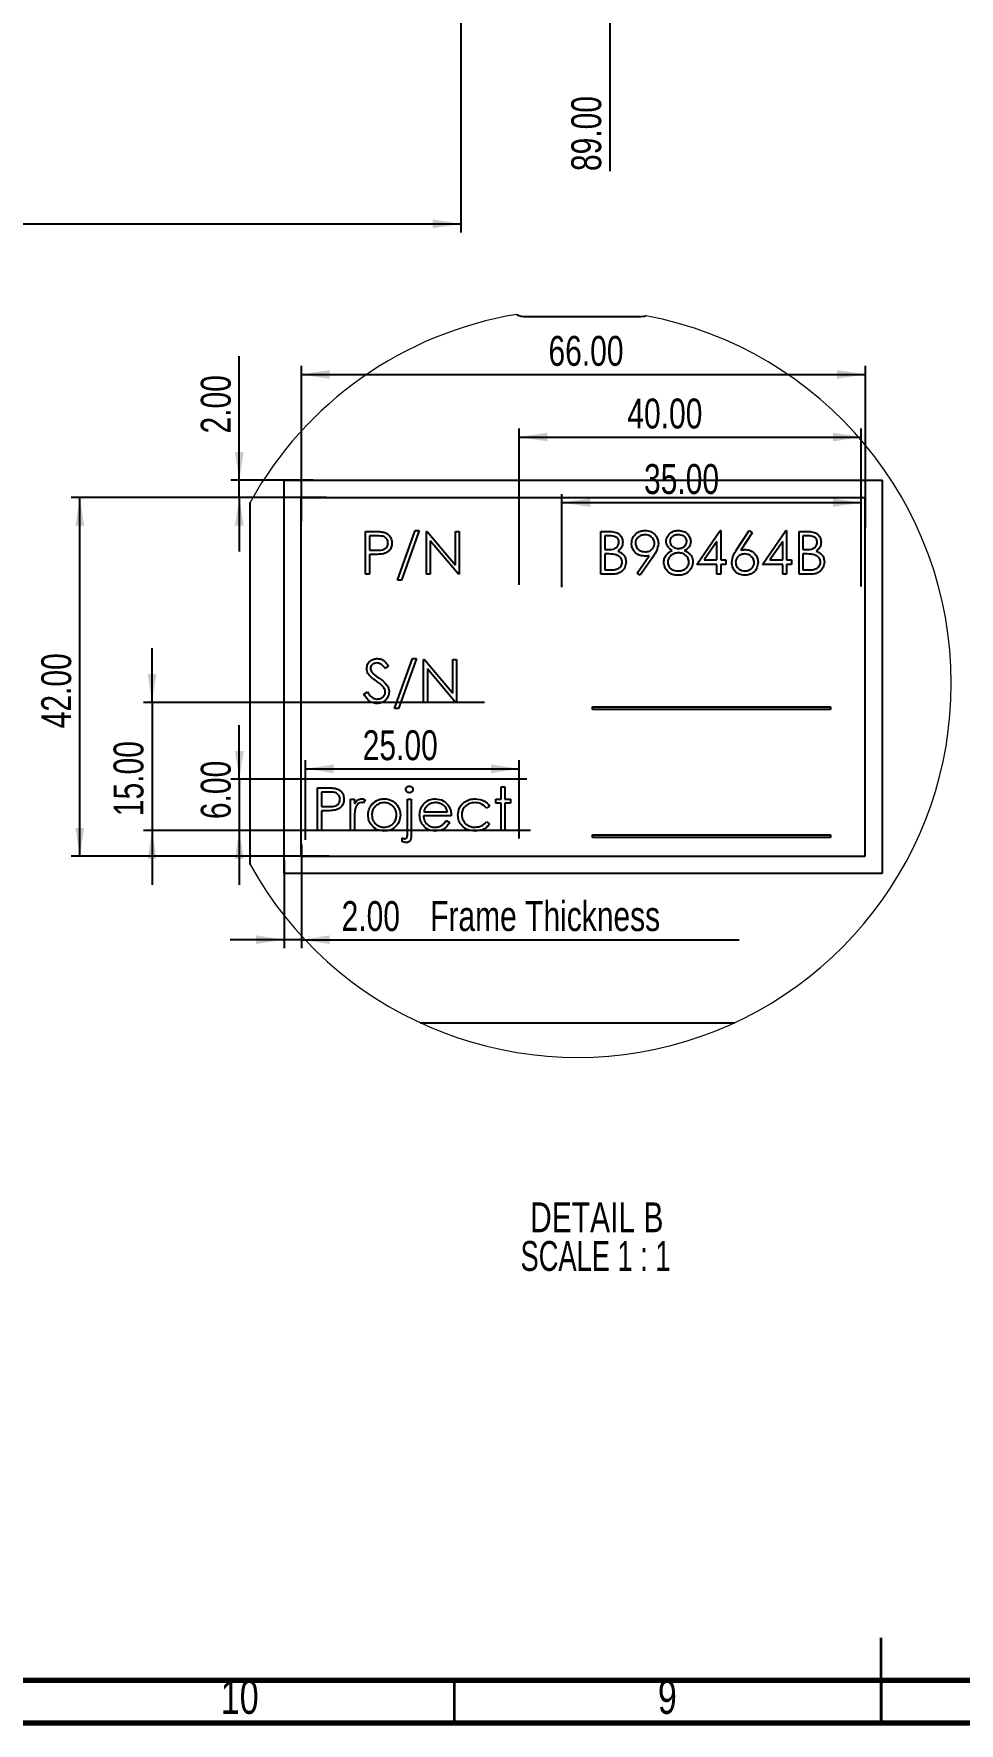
# Model space of a CAD drawing. Header units: millimetres. Extents: x 0 to 836, y 0 to 589.
# Drawn here: x 326.3 to 434.6, y 5 to 202.8 of the extents above; entities that cross this region are included whole.
import ezdxf

# ---------------------------------------------------------------- set-up
doc = ezdxf.new("R2010")
doc.units = ezdxf.units.MM
doc.layers.add('FORMAT', color=7, linetype='Continuous')
doc.styles.add('SLDTEXTSTYLE0', font='TXT', dxfattribs={"width": 0.75})
doc.styles.add('SLDTEXTSTYLE4', font='TXT', dxfattribs={"width": 0.681818})
doc.dimstyles.new('SLDDIMSTYLE0', dxfattribs={"dimtxt": 3.5, "dimasz": 3.302, "dimexe": 0, "dimexo": 0.0625, "dimgap": 0.875, "dimtad": 1, "dimlfac": 0.666667, "dimrnd": 1e-09, "dimzin": 4, "dimdsep": 46, "dimtxsty": 'SLDTEXTSTYLE0', "dimsah": 1, "dimcen": 0.09, "dimadec": 0, "dimazin": 1, "dimtfac": 1, "dimtofl": 0, "dimtmove": 0, "dimatfit": 3, "dimfxl": 1, "dimfrac": 2, "dimtolj": 1, "dimtzin": 12, "dimarcsym": 0})
doc.dimstyles.new('SLDDIMSTYLE17', dxfattribs={"dimtxt": 3.5, "dimasz": 3.302, "dimexe": 0, "dimexo": 0.0625, "dimgap": 0.875, "dimtad": 1, "dimrnd": 1e-09, "dimzin": 4, "dimdsep": 46, "dimtxsty": 'SLDTEXTSTYLE0', "dimsah": 1, "dimcen": 0.09, "dimadec": 0, "dimazin": 1, "dimtfac": 1, "dimtmove": 0, "dimatfit": 0, "dimfxl": 1, "dimfrac": 2, "dimtolj": 1, "dimtzin": 12, "dimarcsym": 0})
doc.dimstyles.new('SLDDIMSTYLE18', dxfattribs={"dimtxt": 3.5, "dimasz": 3.302, "dimexe": 0, "dimexo": 0.0625, "dimgap": 0.875, "dimtad": 1, "dimrnd": 1e-09, "dimzin": 4, "dimdsep": 46, "dimtxsty": 'SLDTEXTSTYLE0', "dimsah": 1, "dimcen": 0.09, "dimadec": 0, "dimazin": 1, "dimtfac": 1, "dimtofl": 0, "dimtmove": 0, "dimatfit": 3, "dimfxl": 1, "dimfrac": 2, "dimtolj": 1, "dimtzin": 12, "dimarcsym": 0})

# ---------------------------------------------------------------- blocks, each defined once
blk = doc.blocks.new('_D_89')
at = {"layer": 'FORMAT'}
for p, q in [((376.29, 373.88), (376.29, 179.51)), ((103.29, 237.51), (103.29, 179.51)), ((103.29, 180.51), (376.29, 180.51))]:
    blk.add_line(p, q, dxfattribs=at)
for points in [[(103.29, 180.51), (106.59, 180.01), (106.59, 181.02)], [(376.29, 180.51), (372.99, 181.02), (372.99, 180.01)]]:
    blk.add_solid(points, dxfattribs=at)
at = {"layer": 'FORMAT', "insert": (234.58, 185.03), "char_height": 3.5, "attachment_point": 1, "style": 'SLDTEXTSTYLE0'}
blk.add_mtext('182.00', dxfattribs=at)
blk = doc.blocks.new('_D_90')
at = {"layer": 'FORMAT'}
for p, q in [((377.29, 372.01), (394.74, 372.01)), ((393.74, 238.51), (393.74, 372.01)), ((211.54, 238.51), (394.74, 238.51)), ((393.74, 238.51), (393.74, 186.69))]:
    blk.add_line(p, q, dxfattribs=at)
for points in [[(393.74, 372.01), (393.23, 368.71), (394.24, 368.71)], [(393.74, 238.51), (394.24, 241.82), (393.23, 241.82)]]:
    blk.add_solid(points, dxfattribs=at)
at = {"layer": 'FORMAT', "insert": (389.22, 186.69), "char_height": 3.5, "attachment_point": 1, "rotation": 90, "style": 'SLDTEXTSTYLE0'}
blk.add_mtext('89.00', dxfattribs=at)
blk = doc.blocks.new('_D_120')
at = {"layer": 'FORMAT'}
for p, q in [((350.37, 115.49), (350.37, 121.84)), ((384.01, 115.49), (349.37, 115.49)), ((350.37, 115.49), (350.37, 109.49)), ((357.13, 109.49), (349.37, 109.49)), ((350.37, 109.49), (350.37, 103.14))]:
    blk.add_line(p, q, dxfattribs=at)
for points in [[(350.37, 115.49), (350.88, 118.8), (349.86, 118.8)], [(350.37, 109.49), (349.86, 106.19), (350.88, 106.19)]]:
    blk.add_solid(points, dxfattribs=at)
at = {"layer": 'FORMAT', "insert": (345.86, 110.83), "char_height": 3.5, "attachment_point": 1, "rotation": 90, "style": 'SLDTEXTSTYLE0'}
blk.add_mtext('6.00', dxfattribs=at)
blk = doc.blocks.new('_D_121')
at = {"layer": 'FORMAT'}
for p, q in [((358.13, 108.39), (358.13, 117.72)), ((358.13, 116.72), (383.13, 116.72)), ((383.13, 108.56), (383.13, 117.72))]:
    blk.add_line(p, q, dxfattribs=at)
for points in [[(358.13, 116.72), (361.43, 116.21), (361.43, 117.23)], [(383.13, 116.72), (379.83, 117.23), (379.83, 116.21)]]:
    blk.add_solid(points, dxfattribs=at)
at = {"layer": 'FORMAT', "insert": (364.81, 121.23), "char_height": 3.5, "attachment_point": 1, "style": 'SLDTEXTSTYLE0'}
blk.add_mtext('25.00', dxfattribs=at)
blk = doc.blocks.new('_D_122')
at = {"layer": 'FORMAT'}
for p, q in [((340.16, 124.49), (340.16, 130.84)), ((379.05, 124.49), (339.16, 124.49)), ((340.16, 124.49), (340.16, 109.49)), ((384.44, 109.49), (339.16, 109.49)), ((340.16, 109.49), (340.16, 103.14))]:
    blk.add_line(p, q, dxfattribs=at)
for points in [[(340.16, 124.49), (340.67, 127.8), (339.65, 127.8)], [(340.16, 109.49), (339.65, 106.19), (340.67, 106.19)]]:
    blk.add_solid(points, dxfattribs=at)
at = {"layer": 'FORMAT', "insert": (335.65, 111.18), "char_height": 3.5, "attachment_point": 1, "rotation": 90, "style": 'SLDTEXTSTYLE0'}
blk.add_mtext('15.00', dxfattribs=at)
blk = doc.blocks.new('_D_123')
at = {"layer": 'FORMAT'}
for p, q in [((388.13, 137.97), (388.13, 148.88)), ((423.13, 138.79), (423.13, 148.88)), ((388.13, 147.88), (423.13, 147.88))]:
    blk.add_line(p, q, dxfattribs=at)
for points in [[(388.13, 147.88), (391.43, 147.37), (391.43, 148.38)], [(423.13, 147.88), (419.83, 148.38), (419.83, 147.37)]]:
    blk.add_solid(points, dxfattribs=at)
at = {"layer": 'FORMAT', "insert": (397.73, 152.39), "char_height": 3.5, "attachment_point": 1, "style": 'SLDTEXTSTYLE0'}
blk.add_mtext('35.00', dxfattribs=at)
blk = doc.blocks.new('_D_124')
at = {"layer": 'FORMAT'}
for p, q in [((383.13, 138.27), (383.13, 156.55)), ((423.13, 138.04), (423.13, 156.55)), ((383.13, 155.55), (423.13, 155.55))]:
    blk.add_line(p, q, dxfattribs=at)
for points in [[(383.13, 155.55), (386.43, 155.04), (386.43, 156.06)], [(423.13, 155.55), (419.83, 156.06), (419.83, 155.04)]]:
    blk.add_solid(points, dxfattribs=at)
at = {"layer": 'FORMAT', "insert": (395.78, 160.06), "char_height": 3.5, "attachment_point": 1, "style": 'SLDTEXTSTYLE0'}
blk.add_mtext('40.00', dxfattribs=at)
blk = doc.blocks.new('_D_125')
at = {"layer": 'FORMAT'}
for p, q in [((357.63, 145.67), (357.63, 163.88)), ((357.63, 162.88), (423.63, 162.88)), ((423.63, 144.95), (423.63, 163.88))]:
    blk.add_line(p, q, dxfattribs=at)
for points in [[(357.63, 162.88), (360.93, 162.37), (360.93, 163.39)], [(423.63, 162.88), (420.33, 163.39), (420.33, 162.37)]]:
    blk.add_solid(points, dxfattribs=at)
at = {"layer": 'FORMAT', "insert": (386.55, 167.39), "char_height": 3.5, "attachment_point": 1, "style": 'SLDTEXTSTYLE0'}
blk.add_mtext('66.00', dxfattribs=at)
blk = doc.blocks.new('_D_126')
at = {"layer": 'FORMAT'}
for p, q in [((360.58, 148.49), (330.7, 148.49)), ((331.7, 106.49), (331.7, 148.49)), ((360.87, 106.49), (330.7, 106.49))]:
    blk.add_line(p, q, dxfattribs=at)
for points in [[(331.7, 148.49), (331.19, 145.19), (332.21, 145.19)], [(331.7, 106.49), (332.21, 109.8), (331.19, 109.8)]]:
    blk.add_solid(points, dxfattribs=at)
at = {"layer": 'FORMAT', "insert": (327.19, 121.46), "char_height": 3.5, "attachment_point": 1, "rotation": 90, "style": 'SLDTEXTSTYLE0'}
blk.add_mtext('42.00', dxfattribs=at)
blk = doc.blocks.new('_D_127')
at = {"layer": 'FORMAT'}
for p, q in [((350.37, 150.49), (350.37, 165.02)), ((359.03, 150.49), (349.37, 150.49)), ((350.37, 148.49), (350.37, 150.49)), ((356.63, 148.49), (349.37, 148.49)), ((350.37, 148.49), (350.37, 142.14))]:
    blk.add_line(p, q, dxfattribs=at)
for points in [[(350.37, 150.49), (350.88, 153.8), (349.86, 153.8)], [(350.37, 148.49), (349.86, 145.19), (350.88, 145.19)]]:
    blk.add_solid(points, dxfattribs=at)
at = {"layer": 'FORMAT', "insert": (345.86, 155.97), "char_height": 3.5, "attachment_point": 1, "rotation": 90, "style": 'SLDTEXTSTYLE0'}
blk.add_mtext('2.00', dxfattribs=at)
blk = doc.blocks.new('_D_128')
at = {"layer": 'FORMAT'}
for p, q in [((357.63, 107.86), (357.63, 95.71)), ((355.63, 105.99), (355.63, 95.71)), ((355.63, 96.71), (349.28, 96.71)), ((357.63, 96.71), (355.63, 96.71)), ((357.63, 96.71), (408.87, 96.71))]:
    blk.add_line(p, q, dxfattribs=at)
for points in [[(355.63, 96.71), (352.33, 97.22), (352.33, 96.21)], [(357.63, 96.71), (360.93, 96.21), (360.93, 97.22)]]:
    blk.add_solid(points, dxfattribs=at)
at = {"layer": 'FORMAT', "char_height": 3.5, "attachment_point": 1, "style": 'SLDTEXTSTYLE0'}
for s, insert in [('2.00', (362.34, 101.23)), ('Frame Thickness', (372.7, 101.23))]:
    blk.add_mtext(s, dxfattribs=dict(at, insert=insert))

msp = doc.modelspace()

# ---------------------------------------------------------------- linework, layer by layer
at = {"color": 7, "linetype": 'Continuous', "lineweight": 25}
for p, q in [((383.892, 169.65435), (397.362, 169.65435)), ((355.627, 150.49435), (425.627, 150.49435)), ((355.627, 104.49435), (355.627, 150.49435)), ((425.627, 104.49435), (425.627, 150.49435)), ((357.627, 106.49435), (357.627, 148.49435)), ((357.627, 148.49435), (423.627, 148.49435)), ((423.627, 106.49435), (423.627, 148.49435)), ((351.627, 105.51518), (351.627, 147.90622)), ((365.14623, 144.49435), (366.1268, 144.49435)), ((365.14623, 139.49435), (365.14623, 144.49435)), ((368.86418, 138.78922), (370.95553, 144.62255)), ((371.42828, 144.62255), (369.33694, 138.78922)), ((370.95553, 144.62255), (371.42828, 144.62255)), ((372.26162, 144.49435), (372.35577, 144.49435)), ((372.26162, 139.49435), (372.26162, 144.49435)), ((372.35577, 144.49435), (375.65905, 140.55905)), ((375.65905, 144.49435), (376.10777, 144.49435)), ((375.65905, 140.55905), (375.65905, 144.49435)), ((376.10777, 144.49435), (376.10777, 139.49435)), ((392.67829, 144.49435), (393.65384, 144.49435)), ((392.67829, 139.49435), (392.67829, 144.49435)), ((403.89623, 140.64819), (406.6256, 144.62255)), ((406.6256, 144.62255), (406.71675, 144.62255)), ((406.71675, 144.62255), (406.71675, 141.16101)), ((408.55769, 142.3409), (410.05008, 144.62255)), ((410.05008, 144.62255), (410.39563, 144.35112)), ((411.58854, 140.64819), (414.31791, 144.62255)), ((414.31791, 144.62255), (414.40906, 144.62255)), ((414.40906, 144.62255), (414.40906, 141.16101)), ((415.88341, 144.49435), (416.85897, 144.49435)), ((415.88341, 139.49435), (415.88341, 144.49435)), ((365.59495, 143.98153), (365.59495, 142.31486)), ((366.50942, 143.98153), (365.59495, 143.98153)), ((376.00561, 139.49435), (372.71034, 143.42063)), ((372.71034, 143.42063), (372.71034, 139.49435)), ((393.73598, 143.98153), (393.12701, 143.98153)), ((393.12701, 143.98153), (393.12701, 142.37896)), ((406.26803, 143.33249), (404.77765, 141.16101)), ((406.26803, 141.16101), (406.26803, 143.33249)), ((410.39563, 144.35112), (409.07452, 142.33089)), ((413.96034, 143.33249), (412.46995, 141.16101)), ((413.96034, 141.16101), (413.96034, 143.33249)), ((416.33213, 143.98153), (416.33213, 142.37896)), ((416.94111, 143.98153), (416.33213, 143.98153)), ((365.59495, 142.31486), (366.47036, 142.30384)), ((365.59495, 141.80204), (365.59495, 139.49435)), ((365.95253, 141.80204), (365.59495, 141.80204)), ((393.12701, 142.37896), (393.42849, 142.37896)), ((393.42448, 141.86614), (393.12701, 141.86614)), ((393.12701, 141.86614), (393.12701, 140.00717)), ((396.93509, 139.61554), (398.32532, 141.64779)), ((398.83314, 141.61775), (397.29367, 139.36614)), ((406.26803, 140.64819), (403.89623, 140.64819)), ((404.77765, 141.16101), (406.26803, 141.16101)), ((406.26803, 139.49435), (406.26803, 140.64819)), ((406.71675, 141.16101), (407.29367, 141.16101)), ((406.71675, 140.64819), (406.71675, 139.49435)), ((407.29367, 140.64819), (406.71675, 140.64819)), ((407.29367, 141.16101), (407.29367, 140.64819)), ((413.96034, 140.64819), (411.58854, 140.64819)), ((412.46995, 141.16101), (413.96034, 141.16101)), ((413.96034, 139.49435), (413.96034, 140.64819)), ((414.40906, 141.16101), (414.98598, 141.16101)), ((414.40906, 140.64819), (414.40906, 139.49435)), ((414.98598, 140.64819), (414.40906, 140.64819)), ((414.98598, 141.16101), (414.98598, 140.64819)), ((416.33213, 142.37896), (416.63361, 142.37896)), ((416.33213, 141.86614), (416.33213, 140.00717)), ((416.62961, 141.86614), (416.33213, 141.86614)), ((365.59495, 139.49435), (365.14623, 139.49435)), ((369.33694, 138.78922), (368.86418, 138.78922)), ((372.71034, 139.49435), (372.26162, 139.49435)), ((376.10777, 139.49435), (376.00561, 139.49435)), ((394.03045, 139.49435), (392.67829, 139.49435)), ((393.12701, 140.00717), (393.76603, 140.00717)), ((397.29367, 139.36614), (396.93509, 139.61554)), ((406.71675, 139.49435), (406.26803, 139.49435)), ((414.40906, 139.49435), (413.96034, 139.49435)), ((417.23558, 139.49435), (415.88341, 139.49435)), ((416.33213, 140.00717), (416.97115, 140.00717)), ((367.83854, 128.7762), (367.4329, 128.46871)), ((368.54367, 123.78922), (370.63501, 129.62255)), ((371.10778, 129.62255), (369.01643, 123.78922)), ((370.63501, 129.62255), (371.10778, 129.62255)), ((371.94111, 129.49435), (372.03525, 129.49435)), ((371.94111, 124.49435), (371.94111, 129.49435)), ((372.03525, 129.49435), (375.33854, 125.55905)), ((375.33854, 129.49435), (375.78726, 129.49435)), ((375.33854, 125.55905), (375.33854, 129.49435)), ((375.78726, 129.49435), (375.78726, 124.49435)), ((375.6851, 124.49435), (372.38983, 128.42063)), ((372.38983, 128.42063), (372.38983, 124.49435)), ((364.95392, 125.45889), (365.3766, 125.71229)), ((369.01643, 123.78922), (368.54367, 123.78922)), ((372.38983, 124.49435), (371.94111, 124.49435)), ((375.78726, 124.49435), (375.6851, 124.49435)), ((391.71674, 123.98152), (419.53726, 123.98152)), ((391.71674, 123.66101), (391.71674, 123.98152)), ((419.53726, 123.66101), (391.71674, 123.66101)), ((419.53726, 123.98152), (419.53726, 123.66101)), ((359.53726, 114.49435), (360.51783, 114.49435)), ((359.53726, 109.49434), (359.53726, 114.49435)), ((359.98598, 113.98152), (359.98598, 112.31486)), ((360.90044, 113.98152), (359.98598, 113.98152)), ((363.38342, 113.14819), (363.83213, 113.14819)), ((363.38342, 109.49434), (363.38342, 113.14819)), ((363.83213, 113.14819), (363.83213, 112.61033)), ((365.11419, 113.0871), (364.86779, 112.69847)), ((370.05008, 113.14819), (370.4988, 113.14819)), ((370.05008, 109.10673), (370.05008, 113.14819)), ((370.4988, 113.14819), (370.4988, 108.9605)), ((380.37059, 112.69947), (380.37059, 113.14819)), ((380.37059, 113.14819), (381.01162, 113.14819)), ((381.01162, 114.62255), (381.46034, 114.62255)), ((381.01162, 113.14819), (381.01162, 114.62255)), ((381.46034, 114.62255), (381.46034, 113.14819)), ((381.46034, 113.14819), (382.10136, 113.14819)), ((382.10136, 113.14819), (382.10136, 112.69947)), ((359.98598, 112.31486), (360.86138, 112.30384)), ((359.98598, 111.80204), (359.98598, 109.49434)), ((360.34355, 111.80204), (359.98598, 111.80204)), ((375.17829, 111.22511), (371.90906, 111.22511)), ((371.95613, 111.67383), (374.72957, 111.67383)), ((379.66547, 112.35593), (379.28986, 112.12255)), ((381.01162, 112.69947), (380.37059, 112.69947)), ((381.01162, 109.49434), (381.01162, 112.69947)), ((381.46034, 112.69947), (381.46034, 109.49434)), ((382.10136, 112.69947), (381.46034, 112.69947)), ((359.98598, 109.49434), (359.53726, 109.49434)), ((363.83213, 109.49434), (363.38342, 109.49434)), ((363.83213, 110.72231), (363.83213, 109.49434)), ((374.58734, 110.64819), (374.98598, 110.43886)), ((379.28986, 110.51999), (379.66547, 110.27359)), ((381.46034, 109.49434), (381.01162, 109.49434)), ((391.71674, 108.98153), (419.53726, 108.98153)), ((391.71674, 108.66101), (391.71674, 108.98153)), ((419.53726, 108.98153), (419.53726, 108.66101)), ((369.40906, 108.19928), (369.40906, 108.63096)), ((419.53726, 108.66101), (391.71674, 108.66101)), ((357.627, 106.49435), (423.627, 106.49435)), ((355.627, 104.49435), (425.627, 104.49435)), ((371.52803, 86.99435), (408.31444, 86.99435))]:
    msp.add_line(p, q, dxfattribs=at)
at = {"color": 7, "linetype": 'Continuous', "lineweight": 35}
for p, q in [((425.5, 4.999), (425.5, 15.001)), ((375.5, 10), (375.5, 5)), ((425.5, 10), (425.5, 5))]:
    msp.add_line(p, q, dxfattribs=at)
at = {"color": 7, "linetype": 'Continuous', "lineweight": 70}
for p, q in [((831, 10), (20, 10)), ((836, 5), (15, 5))]:
    msp.add_line(p, q, dxfattribs=at)
at = {"color": 7, "linetype": 'Continuous', "lineweight": 25, "flags": 128}
msp.add_lwpolyline([(397.362, 169.65435), (397.77868, 169.69079), (397.95003, 169.7367)], dxfattribs=at)
at = {"color": 7, "linetype": 'Continuous', "lineweight": 18}
for start, end in [(99.3020261, 151.0358544), (0.0000039, 79.429983), (208.964146, 0.0000007)]:
    msp.add_arc((389.92123, 126.7107), 43.76869, start, end, dxfattribs=at)
at = {"color": 7, "linetype": 'Continuous', "lineweight": 25}
msp.add_arc((383.8349, 171.7304), 2.07684, 241.5816039, 271.5756303, dxfattribs=at)
for points, knots in [([(366.1268, 144.49435), (366.34056, 144.49503), (366.72205, 144.49624), (367.09961, 144.44275), (367.26562, 144.41923)], [0, 0, 0, 0, 0.5603161093, 1, 1, 1, 1]), ([(367.26562, 144.41923), (367.41754, 144.3644), (367.72134, 144.25477), (368.03541, 143.91653), (368.20107, 143.53236), (368.21579, 143.27966), (368.22316, 143.1532)], [0, 0, 0, 0, 0.279708366, 0.559381701, 0.779509929, 1, 1, 1, 1]), ([(393.65384, 144.49435), (393.868, 144.48979), (394.29425, 144.48071), (394.85793, 144.22585), (395.18612, 143.75845), (395.22363, 143.42307), (395.24239, 143.25536)], [0, 0, 0, 0, 0.281318931, 0.55992279, 0.77993499, 1, 1, 1, 1]), ([(396.26803, 143.0911), (396.29531, 143.32206), (396.34984, 143.78377), (396.79157, 144.28556), (397.31725, 144.57241), (397.67881, 144.60584), (397.85958, 144.62255)], [0, 0, 0, 0, 0.2795383994, 0.558850134, 0.7794522879, 1, 1, 1, 1]), ([(397.85958, 144.62255), (398.08684, 144.59582), (398.54113, 144.54237), (399.05653, 144.1344), (399.355, 143.62099), (399.39104, 143.26438), (399.40905, 143.0861)], [0, 0, 0, 0, 0.279729288, 0.559164065, 0.779611358, 1, 1, 1, 1]), ([(400.30649, 143.3395), (400.34193, 143.53966), (400.41291, 143.94059), (400.82562, 144.35606), (401.2964, 144.58443), (401.61332, 144.60984), (401.77184, 144.62255)], [0, 0, 0, 0, 0.278805678, 0.558457462, 0.779158917, 1, 1, 1, 1]), ([(401.77184, 144.62255), (401.97117, 144.60066), (402.36968, 144.55689), (402.83731, 144.22677), (403.13364, 143.79488), (403.17196, 143.48188), (403.1911, 143.32548)], [0, 0, 0, 0, 0.27992845, 0.559623108, 0.77994613, 1, 1, 1, 1]), ([(416.85897, 144.49435), (417.07313, 144.48979), (417.49938, 144.48071), (418.06306, 144.22586), (418.39124, 143.75845), (418.42876, 143.42307), (418.44752, 143.25536)], [0, 0, 0, 0, 0.281317933, 0.559922419, 0.779934177, 1, 1, 1, 1]), ([(366.47036, 142.30384), (366.775, 142.30279), (367.15623, 142.30148), (367.52534, 142.55162), (367.71772, 142.78131), (367.7518, 143.00354), (367.77444, 143.1512)], [0, 0, 0, 0, 0.499720432, 0.625348639, 0.751081575, 1, 1, 1, 1]), ([(367.77444, 143.1512), (367.75177, 143.29467), (367.71764, 143.51061), (367.53346, 143.73599), (367.18038, 143.98923), (366.80743, 143.98495), (366.50942, 143.98153)], [0, 0, 0, 0, 0.248969751, 0.37473093, 0.500384671, 1, 1, 1, 1]), ([(368.22316, 143.1532), (368.21127, 142.9883), (368.18755, 142.65901), (367.93693, 142.25784), (367.59635, 141.99892), (367.34923, 141.92244), (367.22556, 141.88417)], [0, 0, 0, 0, 0.2800987478, 0.5593219864, 0.7794588657, 1, 1, 1, 1]), ([(393.42849, 142.37896), (393.74246, 142.37977), (394.13541, 142.38078), (394.52252, 142.63413), (394.67292, 142.80816), (394.77526, 143.01742), (394.78754, 143.17005), (394.79367, 143.24635)], [0, 0, 0, 0, 0.498609361, 0.624008431, 0.749401975, 0.87473574, 1, 1, 1, 1]), ([(394.79367, 143.24635), (394.77912, 143.36943), (394.75724, 143.55454), (394.5991, 143.74538), (394.30034, 143.95892), (393.98661, 143.97149), (393.73598, 143.98153)], [0, 0, 0, 0, 0.24928344, 0.374926803, 0.500643791, 1, 1, 1, 1]), ([(395.24239, 143.25536), (395.23389, 143.13736), (395.21691, 142.90144), (395.05194, 142.50053), (394.81123, 142.30865), (394.66446, 142.19166)], [0, 0, 0, 0, 0.280866283, 0.561527849, 1, 1, 1, 1]), ([(397.79948, 141.60973), (397.5768, 141.6337), (397.13155, 141.68162), (396.62751, 142.07568), (396.3143, 142.56607), (396.28346, 142.91603), (396.26803, 143.0911)], [0, 0, 0, 0, 0.279814122, 0.559488027, 0.779635651, 1, 1, 1, 1]), ([(397.83654, 144.10973), (397.68062, 144.09463), (397.36889, 144.06444), (397.00237, 143.81228), (396.75688, 143.48395), (396.73012, 143.2387), (396.71675, 143.11614)], [0, 0, 0, 0, 0.280090784, 0.560011151, 0.78013093, 1, 1, 1, 1]), ([(396.71675, 143.11614), (396.74208, 142.95706), (396.79288, 142.63806), (397.13555, 142.32495), (397.5069, 142.14827), (397.75733, 142.13113), (397.88261, 142.12255)], [0, 0, 0, 0, 0.27847466, 0.558424194, 0.779095186, 1, 1, 1, 1]), ([(398.96034, 143.11614), (398.93711, 143.27216), (398.89056, 143.58482), (398.56502, 143.90067), (398.20491, 144.08373), (397.95937, 144.10106), (397.83654, 144.10973)], [0, 0, 0, 0, 0.278721938, 0.55856801, 0.779173611, 1, 1, 1, 1]), ([(397.88261, 142.12255), (398.03686, 142.13502), (398.34474, 142.1599), (398.70474, 142.41693), (398.92561, 142.75386), (398.94876, 142.99538), (398.96034, 143.11614)], [0, 0, 0, 0, 0.280320411, 0.559528081, 0.779751104, 1, 1, 1, 1]), ([(399.40905, 143.0861), (399.35863, 142.78952), (399.2683, 142.25822), (398.96648, 141.814), (398.83314, 141.61775)], [0, 0, 0, 0, 0.558190979, 1, 1, 1, 1]), ([(401.03666, 142.2798), (400.82201, 142.42223), (400.52223, 142.62115), (400.33185, 143.04164), (400.31494, 143.24023), (400.30649, 143.3395)], [0, 0, 0, 0, 0.557751897, 0.778931379, 1, 1, 1, 1]), ([(401.74679, 144.10973), (401.61543, 144.10087), (401.35304, 144.08316), (401.03115, 143.89868), (400.79744, 143.64183), (400.76927, 143.4355), (400.75521, 143.33249)], [0, 0, 0, 0, 0.280650743, 0.5605674072, 0.7806215611, 1, 1, 1, 1]), ([(400.75521, 143.33249), (400.78316, 143.20002), (400.83934, 142.93376), (401.13635, 142.68214), (401.44783, 142.53024), (401.65915, 142.51486), (401.76483, 142.50717)], [0, 0, 0, 0, 0.2777230606, 0.558223936, 0.7790722281, 1, 1, 1, 1]), ([(402.74239, 143.3425), (402.71562, 143.47095), (402.66189, 143.72875), (402.2936, 144.06091), (401.95404, 144.09123), (401.74679, 144.10973)], [0, 0, 0, 0, 0.278972621, 0.559917993, 1, 1, 1, 1]), ([(401.76483, 142.50717), (401.89742, 142.52124), (402.16245, 142.54936), (402.48356, 142.75217), (402.69363, 143.03168), (402.72615, 143.23901), (402.74239, 143.3425)], [0, 0, 0, 0, 0.2802379794, 0.5601454234, 0.7804347807, 1, 1, 1, 1]), ([(403.1911, 143.32548), (403.17992, 143.20078), (403.15754, 142.95143), (402.92025, 142.55745), (402.64756, 142.3851), (402.48097, 142.2798)], [0, 0, 0, 0, 0.280160664, 0.560243896, 1, 1, 1, 1]), ([(416.63361, 142.37896), (416.94759, 142.37977), (417.34053, 142.38079), (417.72765, 142.63413), (417.87805, 142.80816), (417.9804, 143.01742), (417.99267, 143.17005), (417.9988, 143.24635)], [0, 0, 0, 0, 0.49860721, 0.624007952, 0.749401465, 0.874736063, 1, 1, 1, 1]), ([(417.9988, 143.24635), (417.98425, 143.36943), (417.96237, 143.55454), (417.80422, 143.74538), (417.50546, 143.95892), (417.19174, 143.97149), (416.94111, 143.98153)], [0, 0, 0, 0, 0.24928355, 0.374926969, 0.500646097, 1, 1, 1, 1]), ([(418.44752, 143.25536), (418.43902, 143.13736), (418.42204, 142.90145), (418.25707, 142.50053), (418.01636, 142.30865), (417.86959, 142.19166)], [0, 0, 0, 0, 0.280866015, 0.561526156, 1, 1, 1, 1]), ([(367.22556, 141.88417), (366.98892, 141.8544), (366.56611, 141.80122), (366.1401, 141.80179), (365.95253, 141.80204)], [0, 0, 0, 0, 0.559693176, 1, 1, 1, 1]), ([(394.35998, 141.80705), (394.18604, 141.82856), (393.8753, 141.86699), (393.56229, 141.8664), (393.42448, 141.86614)], [0, 0, 0, 0, 0.559737157, 1, 1, 1, 1]), ([(393.76603, 140.00717), (394.09277, 140.00755), (394.58268, 140.00813), (395.01371, 140.39186), (395.15782, 140.67643), (395.17147, 140.83457), (395.17828, 140.91362)], [0, 0, 0, 0, 0.499362035, 0.748734825, 0.87439939, 1, 1, 1, 1]), ([(395.627, 140.91362), (395.59736, 140.68951), (395.53803, 140.24101), (395.08818, 139.76563), (394.55863, 139.52443), (394.20665, 139.50438), (394.03045, 139.49435)], [0, 0, 0, 0, 0.279141451, 0.558653912, 0.779057534, 1, 1, 1, 1]), ([(395.17828, 140.91362), (395.16329, 141.03617), (395.13326, 141.28152), (394.84405, 141.63844), (394.54347, 141.74313), (394.35998, 141.80705)], [0, 0, 0, 0, 0.279945899, 0.560432304, 1, 1, 1, 1]), ([(394.66446, 142.19166), (394.8143, 142.13091), (395.11336, 142.00964), (395.42843, 141.67471), (395.59941, 141.29252), (395.6178, 141.03993), (395.627, 140.91362)], [0, 0, 0, 0, 0.2803809825, 0.5596044182, 0.7797646913, 1, 1, 1, 1]), ([(398.32532, 141.64779), (398.22749, 141.63602), (398.05278, 141.61501), (397.87688, 141.61134), (397.79948, 141.60973)], [0, 0, 0, 0, 0.559949135, 1, 1, 1, 1]), ([(400.05008, 140.90961), (400.06654, 141.07665), (400.09946, 141.41068), (400.43511, 141.92912), (400.80846, 142.14677), (401.03666, 142.2798)], [0, 0, 0, 0, 0.279986081, 0.559900023, 1, 1, 1, 1]), ([(401.74179, 139.36614), (401.49982, 139.38128), (401.01746, 139.41145), (400.45409, 139.8169), (400.11452, 140.34507), (400.07155, 140.72153), (400.05008, 140.90961)], [0, 0, 0, 0, 0.280544786, 0.559268823, 0.779814602, 1, 1, 1, 1]), ([(401.77584, 141.99435), (401.60011, 141.97939), (401.24893, 141.9495), (400.83512, 141.66959), (400.54956, 141.30777), (400.51571, 141.03222), (400.4988, 140.89459)], [0, 0, 0, 0, 0.280282625, 0.560138143, 0.780299256, 1, 1, 1, 1]), ([(400.4988, 140.89459), (400.52696, 140.72775), (400.58334, 140.39376), (401.04563, 139.95346), (401.48095, 139.90721), (401.74679, 139.87896)], [0, 0, 0, 0, 0.279834882, 0.56019783, 1, 1, 1, 1]), ([(401.74679, 139.87896), (401.91903, 139.89077), (402.26275, 139.91432), (402.67754, 140.17687), (402.95025, 140.53738), (402.98262, 140.80698), (402.9988, 140.94166)], [0, 0, 0, 0, 0.2806012742, 0.5599621799, 0.7801805556, 1, 1, 1, 1]), ([(402.9988, 140.94166), (402.96945, 141.10767), (402.91056, 141.44082), (402.55568, 141.77053), (402.17033, 141.96643), (401.90738, 141.98504), (401.77584, 141.99435)], [0, 0, 0, 0, 0.278302584, 0.558509011, 0.779145747, 1, 1, 1, 1]), ([(402.48097, 142.2798), (402.7643, 142.10807), (403.1597, 141.86842), (403.41856, 141.33342), (403.43786, 141.07828), (403.44752, 140.95068)], [0, 0, 0, 0, 0.558271862, 0.779088128, 1, 1, 1, 1]), ([(403.44752, 140.95068), (403.42739, 140.73788), (403.39142, 140.35744), (403.16756, 140.05034), (403.06891, 139.91502)], [0, 0, 0, 0, 0.559346652, 1, 1, 1, 1]), ([(407.9988, 140.88858), (408.04766, 141.18112), (408.13518, 141.70514), (408.42824, 142.14611), (408.55769, 142.3409)], [0, 0, 0, 0, 0.5582719, 1, 1, 1, 1]), ([(409.51322, 139.36614), (409.28953, 139.39298), (408.84236, 139.44664), (408.33731, 139.85284), (408.05093, 140.36211), (408.01618, 140.7131), (407.9988, 140.88858)], [0, 0, 0, 0, 0.279669435, 0.559084896, 0.779557691, 1, 1, 1, 1]), ([(409.4982, 141.86614), (409.34585, 141.85313), (409.04156, 141.82714), (408.69226, 141.56364), (408.48025, 141.22816), (408.45843, 140.98977), (408.44752, 140.87055)], [0, 0, 0, 0, 0.280126767, 0.559513754, 0.779718064, 1, 1, 1, 1]), ([(408.44752, 140.87055), (408.46897, 140.71703), (408.51194, 140.40961), (408.82402, 140.0922), (409.17545, 139.90644), (409.41662, 139.88813), (409.53726, 139.87896)], [0, 0, 0, 0, 0.279060993, 0.558821088, 0.77930425, 1, 1, 1, 1]), ([(409.07452, 142.33089), (409.17063, 142.34597), (409.34228, 142.37292), (409.51593, 142.37712), (409.59235, 142.37896)], [0, 0, 0, 0, 0.559908239, 1, 1, 1, 1]), ([(410.627, 140.87055), (410.60391, 141.02725), (410.55764, 141.34128), (410.22963, 141.65737), (409.86788, 141.84004), (409.62148, 141.85744), (409.4982, 141.86614)], [0, 0, 0, 0, 0.27875419, 0.558603886, 0.779147343, 1, 1, 1, 1]), ([(411.07572, 140.89759), (411.04989, 140.6687), (410.99825, 140.21117), (410.57146, 139.70439), (410.0508, 139.4167), (409.69241, 139.38299), (409.51322, 139.36614)], [0, 0, 0, 0, 0.279631187, 0.558959673, 0.779477906, 1, 1, 1, 1]), ([(409.53726, 139.87896), (409.69082, 139.89434), (409.99785, 139.92507), (410.35411, 140.18133), (410.58909, 140.50846), (410.61437, 140.74988), (410.627, 140.87055)], [0, 0, 0, 0, 0.280017486, 0.559853061, 0.779987749, 1, 1, 1, 1]), ([(409.59235, 142.37896), (409.81141, 142.35395), (410.24958, 142.30391), (410.73705, 141.90297), (411.03237, 141.41397), (411.06127, 141.06979), (411.07572, 140.89759)], [0, 0, 0, 0, 0.279638322, 0.559325738, 0.779526723, 1, 1, 1, 1]), ([(417.5651, 141.80705), (417.39117, 141.82856), (417.08043, 141.86699), (416.76742, 141.8664), (416.62961, 141.86614)], [0, 0, 0, 0, 0.5597336781, 1, 1, 1, 1]), ([(416.97115, 140.00717), (417.29789, 140.00756), (417.7878, 140.00814), (418.21885, 140.39185), (418.36295, 140.67643), (418.37659, 140.83457), (418.38342, 140.91362)], [0, 0, 0, 0, 0.4993598653, 0.7487354973, 0.8743991478, 1, 1, 1, 1]), ([(418.83213, 140.91362), (418.80249, 140.68951), (418.74316, 140.24101), (418.29331, 139.76563), (417.76376, 139.52443), (417.41178, 139.50438), (417.23558, 139.49435)], [0, 0, 0, 0, 0.279141224, 0.558653823, 0.77905898, 1, 1, 1, 1]), ([(418.38342, 140.91362), (418.36842, 141.03617), (418.33839, 141.28152), (418.04918, 141.63844), (417.7486, 141.74313), (417.5651, 141.80705)], [0, 0, 0, 0, 0.279944457, 0.560429417, 1, 1, 1, 1]), ([(417.86959, 142.19166), (418.01943, 142.13091), (418.31849, 142.00965), (418.63356, 141.67471), (418.80453, 141.29252), (418.82293, 141.03993), (418.83213, 140.91362)], [0, 0, 0, 0, 0.2803826306, 0.5596057654, 0.7797649286, 1, 1, 1, 1]), ([(403.06891, 139.91502), (402.85328, 139.73184), (402.46667, 139.40341), (401.96406, 139.37757), (401.74179, 139.36614)], [0, 0, 0, 0, 0.557758591, 1, 1, 1, 1]), ([(365.27444, 128.45568), (365.2961, 128.63321), (365.3394, 128.98807), (365.68093, 129.37352), (366.08919, 129.58689), (366.36733, 129.61067), (366.50641, 129.62255)], [0, 0, 0, 0, 0.27955423, 0.558798957, 0.779377749, 1, 1, 1, 1]), ([(366.45633, 129.10973), (366.35481, 129.10192), (366.152, 129.08631), (365.90786, 128.93045), (365.74767, 128.71625), (365.73133, 128.55657), (365.72316, 128.47672)], [0, 0, 0, 0, 0.280279617, 0.559932299, 0.779917793, 1, 1, 1, 1]), ([(367.4329, 128.46871), (367.29154, 128.64995), (367.09463, 128.90242), (366.72462, 129.08933), (366.54578, 129.10293), (366.45633, 129.10973)], [0, 0, 0, 0, 0.559818882, 0.779849083, 1, 1, 1, 1]), ([(366.50641, 129.62255), (366.66036, 129.60752), (366.96825, 129.57746), (367.45015, 129.28322), (367.69115, 128.96861), (367.83854, 128.7762)], [0, 0, 0, 0, 0.2797513362, 0.559500378, 1, 1, 1, 1]), ([(365.55389, 127.69447), (365.46578, 127.82416), (365.3084, 128.05583), (365.28482, 128.33348), (365.27444, 128.45568)], [0, 0, 0, 0, 0.559842704, 1, 1, 1, 1]), ([(366.3732, 127.01438), (366.21018, 127.12958), (365.9193, 127.33514), (365.66547, 127.58474), (365.55389, 127.69447)], [0, 0, 0, 0, 0.560415956, 1, 1, 1, 1]), ([(365.72316, 128.47672), (365.72902, 128.40694), (365.74074, 128.26741), (365.84902, 128.03738), (365.97541, 127.90911), (366.05268, 127.83068)], [0, 0, 0, 0, 0.279943198, 0.559770867, 1, 1, 1, 1]), ([(366.05268, 127.83068), (366.17602, 127.73494), (366.39631, 127.56395), (366.62439, 127.4035), (366.72476, 127.33289)], [0, 0, 0, 0, 0.559900823, 1, 1, 1, 1]), ([(367.27464, 126.21711), (367.12057, 126.38193), (366.8452, 126.67654), (366.51754, 126.91107), (366.3732, 127.01438)], [0, 0, 0, 0, 0.559494572, 1, 1, 1, 1]), ([(366.72476, 127.33289), (367.03815, 127.10077), (367.47473, 126.7774), (367.84646, 126.1756), (367.88393, 125.8713), (367.90265, 125.71931)], [0, 0, 0, 0, 0.560114938, 0.780283326, 1, 1, 1, 1]), ([(366.47436, 124.36614), (366.28937, 124.38467), (365.91944, 124.42172), (365.34956, 124.79859), (365.10405, 125.20834), (364.95392, 125.45889)], [0, 0, 0, 0, 0.279877126, 0.559666133, 1, 1, 1, 1]), ([(365.3766, 125.71229), (365.5252, 125.48394), (365.73236, 125.16558), (366.15597, 124.9121), (366.36827, 124.89), (366.47436, 124.87896)], [0, 0, 0, 0, 0.55931953, 0.779781197, 1, 1, 1, 1]), ([(366.47436, 124.87896), (366.60877, 124.89244), (366.8774, 124.91938), (367.20578, 125.12145), (367.41434, 125.40954), (367.44074, 125.62075), (367.45393, 125.72632)], [0, 0, 0, 0, 0.280279711, 0.56014909, 0.780154161, 1, 1, 1, 1]), ([(367.90265, 125.71931), (367.8747, 125.51479), (367.81874, 125.10524), (367.41902, 124.66959), (366.95727, 124.40515), (366.63538, 124.37915), (366.47436, 124.36614)], [0, 0, 0, 0, 0.279182313, 0.559084129, 0.779445772, 1, 1, 1, 1]), ([(367.45393, 125.72632), (367.44163, 125.82593), (367.41962, 126.00414), (367.31901, 126.15193), (367.27464, 126.21711)], [0, 0, 0, 0, 0.5589931115, 1, 1, 1, 1]), ([(360.51783, 114.49435), (360.73158, 114.49502), (361.11308, 114.49623), (361.49064, 114.44275), (361.65665, 114.41923)], [0, 0, 0, 0, 0.5603127, 1, 1, 1, 1]), ([(360.86138, 112.30384), (361.16602, 112.30279), (361.54725, 112.30148), (361.91637, 112.55162), (362.10875, 112.78131), (362.14282, 113.00355), (362.16546, 113.1512)], [0, 0, 0, 0, 0.4997195675, 0.6253474777, 0.7510801165, 1, 1, 1, 1]), ([(362.16546, 113.1512), (362.14279, 113.29467), (362.10866, 113.51061), (361.9245, 113.736), (361.5714, 113.98922), (361.19845, 113.98494), (360.90044, 113.98152)], [0, 0, 0, 0, 0.248969945, 0.374728507, 0.500384608, 1, 1, 1, 1]), ([(362.61418, 113.1532), (362.6023, 112.9883), (362.57858, 112.659), (362.32795, 112.25783), (361.98737, 111.99892), (361.74026, 111.92244), (361.61659, 111.88417)], [0, 0, 0, 0, 0.2800959947, 0.5593232678, 0.7794588649, 1, 1, 1, 1]), ([(361.65665, 114.41923), (361.80856, 114.3644), (362.11236, 114.25476), (362.42644, 113.91653), (362.5921, 113.53235), (362.60682, 113.27965), (362.61418, 113.1532)], [0, 0, 0, 0, 0.279705188, 0.559381415, 0.779507857, 1, 1, 1, 1]), ([(363.83213, 112.61033), (363.95766, 112.78194), (364.13277, 113.02132), (364.47619, 113.19009), (364.64112, 113.20489), (364.72356, 113.2123)], [0, 0, 0, 0, 0.5587827634, 0.7794794042, 1, 1, 1, 1]), ([(364.63842, 112.76358), (364.53276, 112.74059), (364.32065, 112.69445), (364.04851, 112.40014), (363.96395, 112.13713), (363.91226, 111.97632)], [0, 0, 0, 0, 0.278335523, 0.558768825, 1, 1, 1, 1]), ([(364.86779, 112.69847), (364.82679, 112.7175), (364.75364, 112.75145), (364.6736, 112.75987), (364.63842, 112.76358)], [0, 0, 0, 0, 0.560397742, 1, 1, 1, 1]), ([(364.72356, 113.2123), (364.80114, 113.20304), (364.93987, 113.18649), (365.06086, 113.1175), (365.11419, 113.0871)], [0, 0, 0, 0, 0.5592419648, 1, 1, 1, 1]), ([(367.32572, 112.76358), (367.11222, 112.73751), (366.685, 112.68535), (366.2173, 112.28633), (365.92684, 111.81189), (365.89789, 111.47617), (365.88341, 111.30825)], [0, 0, 0, 0, 0.279484339, 0.559256392, 0.779546715, 1, 1, 1, 1]), ([(365.9355, 112.60733), (366.16128, 112.80315), (366.56526, 113.15353), (367.09434, 113.19431), (367.32772, 113.2123)], [0, 0, 0, 0, 0.558879731, 1, 1, 1, 1]), ([(368.76803, 111.30825), (368.74346, 111.52198), (368.69428, 111.94962), (368.29934, 112.41998), (367.82915, 112.71747), (367.49355, 112.74821), (367.32572, 112.76358)], [0, 0, 0, 0, 0.279587319, 0.559398564, 0.779651926, 1, 1, 1, 1]), ([(367.32772, 113.2123), (367.62426, 113.18134), (368.15457, 113.12599), (368.54419, 112.7681), (368.71595, 112.61033)], [0, 0, 0, 0, 0.559183985, 1, 1, 1, 1]), ([(369.85777, 114.30004), (369.8656, 114.35945), (369.88127, 114.47832), (370.00015, 114.602), (370.13443, 114.67696), (370.22776, 114.68342), (370.27444, 114.68665)], [0, 0, 0, 0, 0.27931734, 0.558888461, 0.779357034, 1, 1, 1, 1]), ([(370.27444, 113.91743), (370.21543, 113.92318), (370.0974, 113.9347), (369.96186, 114.03509), (369.87225, 114.16093), (369.8626, 114.25367), (369.85777, 114.30004)], [0, 0, 0, 0, 0.2798151, 0.559703275, 0.779828486, 1, 1, 1, 1]), ([(370.27444, 114.68665), (370.33378, 114.68079), (370.45248, 114.66906), (370.58889, 114.56778), (370.67727, 114.43996), (370.6865, 114.34669), (370.69111, 114.30004)], [0, 0, 0, 0, 0.279793363, 0.559701307, 0.779781571, 1, 1, 1, 1]), ([(370.69111, 114.30004), (370.68286, 114.24107), (370.66635, 114.12303), (370.54722, 114.00113), (370.41362, 113.92696), (370.32084, 113.92061), (370.27444, 113.91743)], [0, 0, 0, 0, 0.279183037, 0.558868717, 0.779359441, 1, 1, 1, 1]), ([(371.88101, 112.53121), (372.10536, 112.752), (372.50701, 113.14727), (373.0636, 113.19238), (373.3093, 113.2123)], [0, 0, 0, 0, 0.558576935, 1, 1, 1, 1]), ([(373.33233, 112.76358), (373.13845, 112.74673), (372.79188, 112.71661), (372.51348, 112.51142), (372.39083, 112.42103)], [0, 0, 0, 0, 0.559457589, 1, 1, 1, 1]), ([(373.3093, 113.2123), (373.63406, 113.1747), (374.21513, 113.10743), (374.60756, 112.68116), (374.78065, 112.49314)], [0, 0, 0, 0, 0.558918822, 1, 1, 1, 1]), ([(374.72957, 111.67383), (374.67468, 111.84686), (374.56512, 112.19225), (374.18136, 112.5401), (373.75584, 112.73023), (373.4735, 112.75246), (373.33233, 112.76358)], [0, 0, 0, 0, 0.280138791, 0.559194303, 0.779596043, 1, 1, 1, 1]), ([(375.94752, 111.29122), (375.98678, 111.58361), (376.0653, 112.1684), (376.62483, 112.80847), (377.30249, 113.1589), (377.76261, 113.19449), (377.99279, 113.2123)], [0, 0, 0, 0, 0.279380171, 0.558781301, 0.779280451, 1, 1, 1, 1]), ([(377.95974, 112.76358), (377.73761, 112.74361), (377.29374, 112.70371), (376.77727, 112.33301), (376.44746, 111.85415), (376.41331, 111.50557), (376.39624, 111.33128)], [0, 0, 0, 0, 0.280137286, 0.559769604, 0.779890277, 1, 1, 1, 1]), ([(379.28986, 112.12255), (379.08213, 112.3311), (378.71015, 112.70453), (378.18959, 112.74549), (377.95974, 112.76358)], [0, 0, 0, 0, 0.558453475, 1, 1, 1, 1]), ([(377.99279, 113.2123), (378.37096, 113.17068), (379.04547, 113.09644), (379.47622, 112.58196), (379.66547, 112.35593)], [0, 0, 0, 0, 0.560653267, 1, 1, 1, 1]), ([(361.61659, 111.88417), (361.37994, 111.8544), (360.95713, 111.80121), (360.53112, 111.80179), (360.34355, 111.80204)], [0, 0, 0, 0, 0.559693363, 1, 1, 1, 1]), ([(363.91226, 111.97632), (363.88271, 111.74325), (363.82991, 111.32678), (363.83146, 110.90712), (363.83213, 110.72231)], [0, 0, 0, 0, 0.559634232, 1, 1, 1, 1]), ([(365.4347, 111.31126), (365.46116, 111.58052), (365.50847, 112.06195), (365.80487, 112.4405), (365.9355, 112.60733)], [0, 0, 0, 0, 0.559279673, 1, 1, 1, 1]), ([(367.32772, 109.43025), (367.04766, 109.45851), (366.48789, 109.51501), (365.8722, 110.03396), (365.49506, 110.6541), (365.45482, 111.09221), (365.4347, 111.31126)], [0, 0, 0, 0, 0.279773839, 0.559178345, 0.779591069, 1, 1, 1, 1]), ([(365.88341, 111.30825), (365.9101, 111.09702), (365.96348, 110.67461), (366.34508, 110.19577), (366.82705, 109.92363), (367.15946, 109.89386), (367.32572, 109.87897)], [0, 0, 0, 0, 0.279619069, 0.559167614, 0.779513414, 1, 1, 1, 1]), ([(367.32572, 109.87897), (367.53757, 109.90309), (367.961, 109.95132), (368.43994, 110.33249), (368.71938, 110.80972), (368.75182, 111.14209), (368.76803, 111.30825)], [0, 0, 0, 0, 0.279746316, 0.559114638, 0.779604731, 1, 1, 1, 1]), ([(369.21674, 111.31126), (369.18243, 111.03346), (369.11377, 110.47751), (368.60994, 109.8534), (367.98485, 109.48039), (367.54689, 109.44697), (367.32772, 109.43025)], [0, 0, 0, 0, 0.279520508, 0.559381852, 0.779506895, 1, 1, 1, 1]), ([(368.71595, 112.61033), (368.87744, 112.39266), (369.16622, 112.00343), (369.20129, 111.52301), (369.21674, 111.31126)], [0, 0, 0, 0, 0.559220553, 1, 1, 1, 1]), ([(371.46034, 111.31126), (371.48256, 111.55944), (371.52227, 112.00307), (371.7713, 112.36969), (371.88101, 112.53121)], [0, 0, 0, 0, 0.5594218702, 1, 1, 1, 1]), ([(373.29828, 109.43025), (373.0203, 109.45521), (372.46526, 109.50507), (371.86766, 110.03854), (371.52018, 110.66271), (371.48028, 111.0951), (371.46034, 111.31126)], [0, 0, 0, 0, 0.27988512, 0.55885718, 0.779460887, 1, 1, 1, 1]), ([(371.90906, 111.22511), (371.93204, 111.02713), (371.97798, 110.63158), (372.33161, 110.18382), (372.77519, 109.91721), (373.08645, 109.89172), (373.24219, 109.87897)], [0, 0, 0, 0, 0.279963163, 0.559357553, 0.77952643, 1, 1, 1, 1]), ([(372.39083, 112.42103), (372.28177, 112.29759), (372.08661, 112.07667), (371.99607, 111.79716), (371.95613, 111.67383)], [0, 0, 0, 0, 0.558790163, 1, 1, 1, 1]), ([(374.78065, 112.49314), (374.91079, 112.27331), (375.14364, 111.87998), (375.16768, 111.42556), (375.17829, 111.22511)], [0, 0, 0, 0, 0.558894729, 1, 1, 1, 1]), ([(377.95573, 109.43025), (377.66883, 109.45643), (377.09554, 109.50874), (376.43121, 109.99314), (376.0128, 110.61605), (375.96928, 111.06616), (375.94752, 111.29122)], [0, 0, 0, 0, 0.280077776, 0.559647858, 0.77981899, 1, 1, 1, 1]), ([(376.39624, 111.33128), (376.42763, 111.10906), (376.49042, 110.66452), (376.91916, 110.17953), (377.4375, 109.91825), (377.7876, 109.89207), (377.96274, 109.87897)], [0, 0, 0, 0, 0.279332625, 0.558776302, 0.779267246, 1, 1, 1, 1]), ([(370.4988, 108.9605), (370.49175, 108.75678), (370.48293, 108.50186), (370.31753, 108.25072), (370.20371, 108.1525), (370.06396, 108.09321), (369.96458, 108.08713), (369.91486, 108.08409)], [0, 0, 0, 0, 0.498692268, 0.624038991, 0.749323674, 0.874589077, 1, 1, 1, 1]), ([(369.99599, 108.69006), (370.01603, 108.76649), (370.05189, 108.90325), (370.05064, 109.04444), (370.05008, 109.10673)], [0, 0, 0, 0, 0.558824957, 1, 1, 1, 1]), ([(373.24219, 109.87897), (373.39324, 109.89171), (373.6953, 109.91718), (374.20843, 110.13503), (374.44374, 110.45372), (374.58734, 110.64819)], [0, 0, 0, 0, 0.280534895, 0.56096801, 1, 1, 1, 1]), ([(374.98598, 110.43886), (374.88401, 110.27349), (374.68021, 109.94299), (374.1055, 109.51859), (373.6041, 109.46372), (373.29828, 109.43025)], [0, 0, 0, 0, 0.280919162, 0.561408631, 1, 1, 1, 1]), ([(379.66547, 110.27359), (379.5495, 110.128), (379.31748, 109.83671), (378.72618, 109.50079), (378.24778, 109.45699), (377.95573, 109.43025)], [0, 0, 0, 0, 0.28019697, 0.56058919, 1, 1, 1, 1]), ([(377.96274, 109.87897), (378.25353, 109.91424), (378.77393, 109.97736), (379.13192, 110.35387), (379.28986, 110.51999)], [0, 0, 0, 0, 0.5587898521, 1, 1, 1, 1]), ([(369.40906, 108.63096), (369.46544, 108.60198), (369.56606, 108.55026), (369.67824, 108.53814), (369.72756, 108.53281)], [0, 0, 0, 0, 0.560350618, 1, 1, 1, 1]), ([(369.91486, 108.08409), (369.81753, 108.09307), (369.64358, 108.10912), (369.48077, 108.17171), (369.40906, 108.19928)], [0, 0, 0, 0, 0.559557046, 1, 1, 1, 1]), ([(369.72756, 108.53281), (369.7581, 108.53491), (369.81917, 108.5391), (369.92221, 108.58478), (369.96805, 108.65018), (369.99599, 108.69006)], [0, 0, 0, 0, 0.280667403, 0.561358579, 1, 1, 1, 1])]:
    msp.add_open_spline(points, degree=3, knots=knots, dxfattribs=at)

# ---------------------------------------------------------------- texts
at = {"color": 7, "linetype": 'Continuous', "lineweight": 0, "char_height": 3.96875, "attachment_point": 2, "style": 'SLDTEXTSTYLE0'}
for s, insert in [('10', (350.42007, 10.06015)), ('9', (400.46004, 10.06015))]:
    msp.add_mtext(s, dxfattribs=dict(at, insert=insert))
at = {"layer": 'FORMAT', "char_height": 3.5, "attachment_point": 2}
for s, insert, style in [('DETAIL B', (392.20231, 65.96792), 'SLDTEXTSTYLE0'), ('SCALE 1 : 1', (392.05891, 61.44223), 'SLDTEXTSTYLE4')]:
    msp.add_mtext(s, dxfattribs=dict(at, insert=insert, style=style))

# ---------------------------------------------------------------- dimensions: what is measured, and where the dimension line sits
at = {"layer": 'FORMAT'}
for base, p1, p2, dimstyle, picture, middle in [((376.29008, 180.51361), (103.29008, 238.51361), (376.29008, 372.01361), 'SLDDIMSTYLE0', '_D_89', (241.69149, 180.51361)), ((423.627, 165.65596), (357.627, 148.49435), (423.627, 148.49435), 'SLDDIMSTYLE18', '_D_125', (392.36637, 165.65596)), ((423.127, 158.32808), (383.127, 145.49435), (423.127, 145.49435), 'SLDDIMSTYLE18', '_D_124', (401.60183, 158.32808)), ((423.127, 150.65483), (388.127, 145.49435), (423.127, 145.49435), 'SLDDIMSTYLE18', '_D_123', (403.54572, 150.65483)), ((383.127, 119.49974), (358.127, 115.49435), (383.127, 115.49435), 'SLDDIMSTYLE17', '_D_121', (370.627, 119.49974))]:
    dim = msp.add_linear_dim(base=base, p1=p1, p2=p2, dimstyle=dimstyle, dxfattribs=at)
    dim.commit()
    dim.dimension.update_dxf_attribs({"geometry": picture, "text_midpoint": middle, "dimtype": 160})
for base, p1, p2, dimstyle, picture, middle in [((393.73516, 372.01361), (210.54008, 238.51361), (376.29008, 372.01361), 'SLDDIMSTYLE0', '_D_90', (393.73516, 192.51361)), ((347.59024, 150.49435), (357.627, 148.49435), (355.627, 150.49435), 'SLDDIMSTYLE17', '_D_127', (347.59024, 160.49477)), ((328.92321, 148.49435), (357.627, 106.49435), (357.627, 148.49435), 'SLDDIMSTYLE18', '_D_126', (328.92321, 127.27592)), ((337.38203, 109.49435), (358.127, 124.49435), (358.127, 109.49435), 'SLDDIMSTYLE17', '_D_122', (337.38203, 116.99435)), ((347.59024, 109.49435), (358.127, 115.49435), (358.127, 109.49435), 'SLDDIMSTYLE17', '_D_120', (347.59024, 115.35786))]:
    dim = msp.add_linear_dim(base=base, p1=p1, p2=p2, angle=90, dimstyle=dimstyle, dxfattribs=at)
    dim.commit()
    dim.dimension.update_dxf_attribs({"geometry": picture, "text_midpoint": middle, "dimtype": 160})
dim = msp.add_linear_dim(base=(355.627, 99.49163), p1=(357.627, 106.49435), p2=(355.627, 104.49435), text='<> Frame Thickness', dimstyle='SLDDIMSTYLE17', dxfattribs=at)
dim.commit()
dim.dimension.update_dxf_attribs({"geometry": '_D_128', "text_midpoint": (385.60156, 99.49163), "dimtype": 160})

doc.saveas('drawing.dxf')
